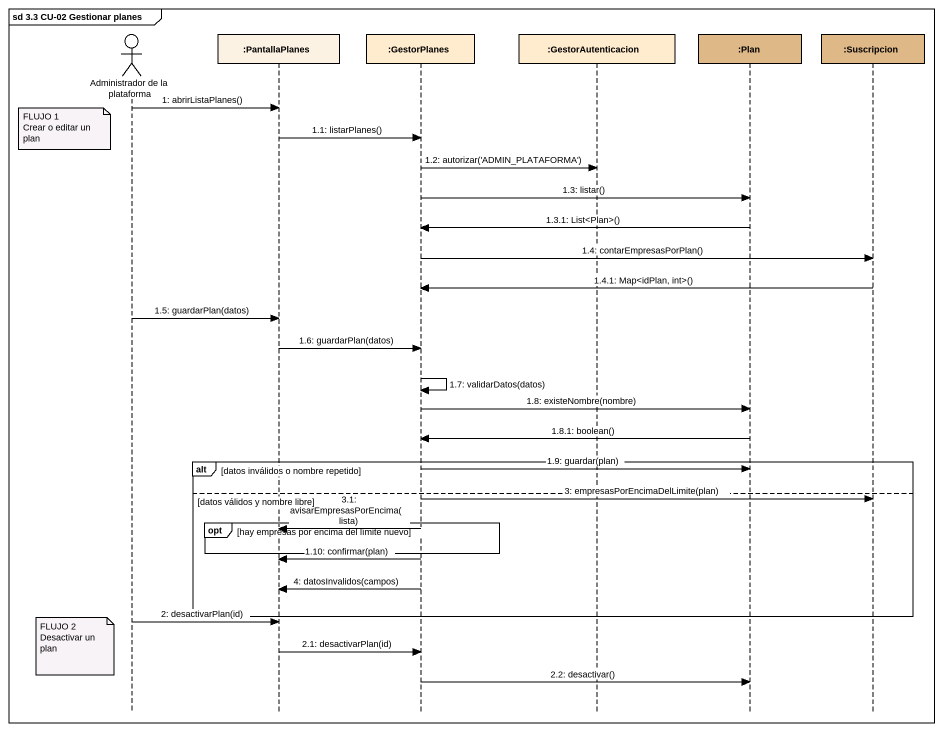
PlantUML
@startuml
mainframe sd 3.3 CU-02 Gestionar planes
hide footbox
actor "Administrador de la plataforma" as Administrador_de_la
participant ":PantallaPlanes" as PantallaPlanes
participant ":GestorPlanes" as GestorPlanes #FFEBCD
participant ":GestorAutenticacion" as GestorAutenticacion #FFEBCD
participant ":Plan" as Plan #DEB887
participant ":Suscripcion" as Suscripcion #DEB887

Administrador_de_la -> PantallaPlanes : 1: abrirListaPlanes()
note left of Administrador_de_la
  FLUJO 1
  Crear o editar un plan
end note
PantallaPlanes -> GestorPlanes : 1.1: listarPlanes()
GestorPlanes -> GestorAutenticacion : 1.2: autorizar('ADMIN_PLATAFORMA')
GestorPlanes -> Plan : 1.3: listar()
Plan -> GestorPlanes : 1.3.1: List<Plan>()
GestorPlanes -> Suscripcion : 1.4: contarEmpresasPorPlan()
Suscripcion -> GestorPlanes : 1.4.1: Map<idPlan, int>()
Administrador_de_la -> PantallaPlanes : 1.5: guardarPlan(datos)
PantallaPlanes -> GestorPlanes : 1.6: guardarPlan(datos)
GestorPlanes -> GestorPlanes : 1.7: validarDatos(datos)
GestorPlanes -> Plan : 1.8: existeNombre(nombre)
Plan -> GestorPlanes : 1.8.1: boolean()
alt datos inválidos o nombre repetido
  GestorPlanes -> Plan : 1.9: guardar(plan)
else datos válidos y nombre libre
  GestorPlanes -> Suscripcion : 3: empresasPorEncimaDelLimite(plan)
  opt hay empresas por encima del límite nuevo
    GestorPlanes -> PantallaPlanes : 3.1: avisarEmpresasPorEncima(lista)
  end
  GestorPlanes -> PantallaPlanes : 1.10: confirmar(plan)
  GestorPlanes -> PantallaPlanes : 4: datosInvalidos(campos)
end
Administrador_de_la -> PantallaPlanes : 2: desactivarPlan(id)
note left of Administrador_de_la
  FLUJO 2
  Desactivar un plan
end note
PantallaPlanes -> GestorPlanes : 2.1: desactivarPlan(id)
GestorPlanes -> Plan : 2.2: desactivar()
@enduml
